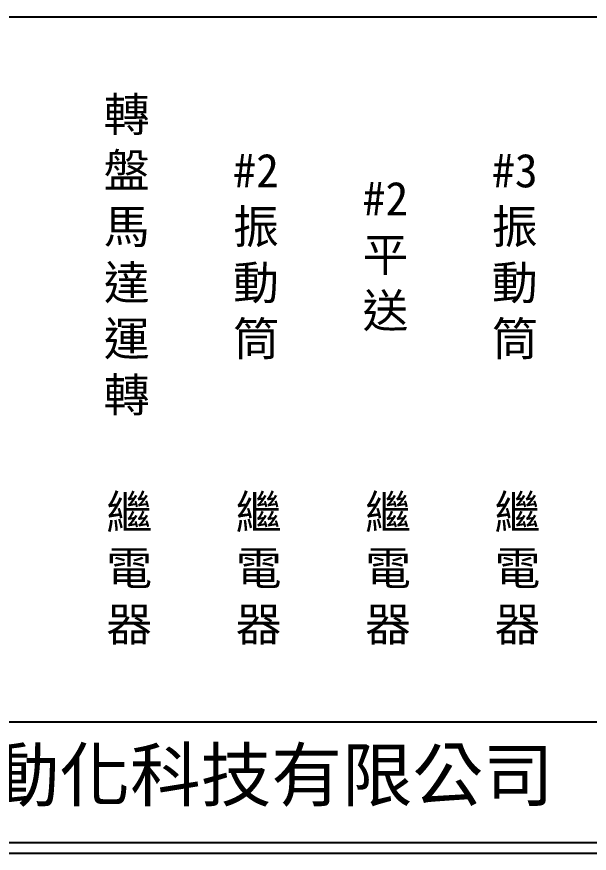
# Model space of a CAD drawing. Extents: x 926 to 1213, y 3 to 207.
# Drawn here: x 992.1 to 1058.5, y 3 to 100 of the extents above; entities that cross this region are included whole.
import ezdxf

# ---------------------------------------------------------------- set-up
doc = ezdxf.new("R2010")
doc.units = 0
doc.layers.add('圖框層', color=7, linetype='CONTINUOUS')
doc.layers.add('標尺寸層', color=3, linetype='CONTINUOUS')
doc.styles.add('CNS', font='romanc.shx', dxfattribs={"bigfont": 'chineset.shx'})
doc.styles.add('STSL', font='KAIU.TTF')

msp = doc.modelspace()

# ---------------------------------------------------------------- linework, layer by layer
at = {"layer": '圖框層', "color": 7}
for p, q in [((926.992, 18.25), (1211.493, 18.25)), ((926.992, 4.25), (1211.493, 4.25)), ((925.742, 3), (1212.742, 3))]:
    msp.add_line(p, q, dxfattribs=at)
at = {"layer": '標尺寸層', "color": 7}
msp.add_line((930.49, 99.958), (1208.361, 99.958), dxfattribs=at)

# ---------------------------------------------------------------- texts
at = {"layer": '圖框層', "color": 4, "style": 'STSL'}
msp.add_text('泓陞自動化科技有限公司', height=6, dxfattribs=at).set_placement((964.346, 9.076))
at = {"layer": '標尺寸層', "color": 7, "char_height": 3.9, "attachment_point": 5, "style": 'CNS'}
for s, insert, width in [('{\\fDFKai-SB|b0|i0|c136|p65;轉盤馬達運轉}', (1004.868, 72.165), 2.84806), ('{\\fDFKai-SB|b0|i0|c136|p65;#2振動筒}', (1019.868, 72.165), 2.84806), ('{\\fDFKai-SB|b0|i0|c136|p65;#3振動筒}', (1049.868, 72.165), 2.84806), ('{\\fDFKai-SB|b0|i0|c136|p65;#2平送}', (1034.868, 72.165), 2.84806), ('{\\fDFKai-SB|b0|i0|c136|p65;繼電器}', (1005.168, 35.841), 8.6627), ('{\\fDFKai-SB|b0|i0|c136|p65;繼電器}', (1020.168, 35.841), 8.6627), ('{\\fDFKai-SB|b0|i0|c136|p65;繼電器}', (1035.168, 35.841), 8.6627), ('{\\fDFKai-SB|b0|i0|c136|p65;繼電器}', (1050.168, 35.841), 8.6627)]:
    msp.add_mtext(s, dxfattribs=dict(at, insert=insert, width=width))

doc.saveas('drawing.dxf')
